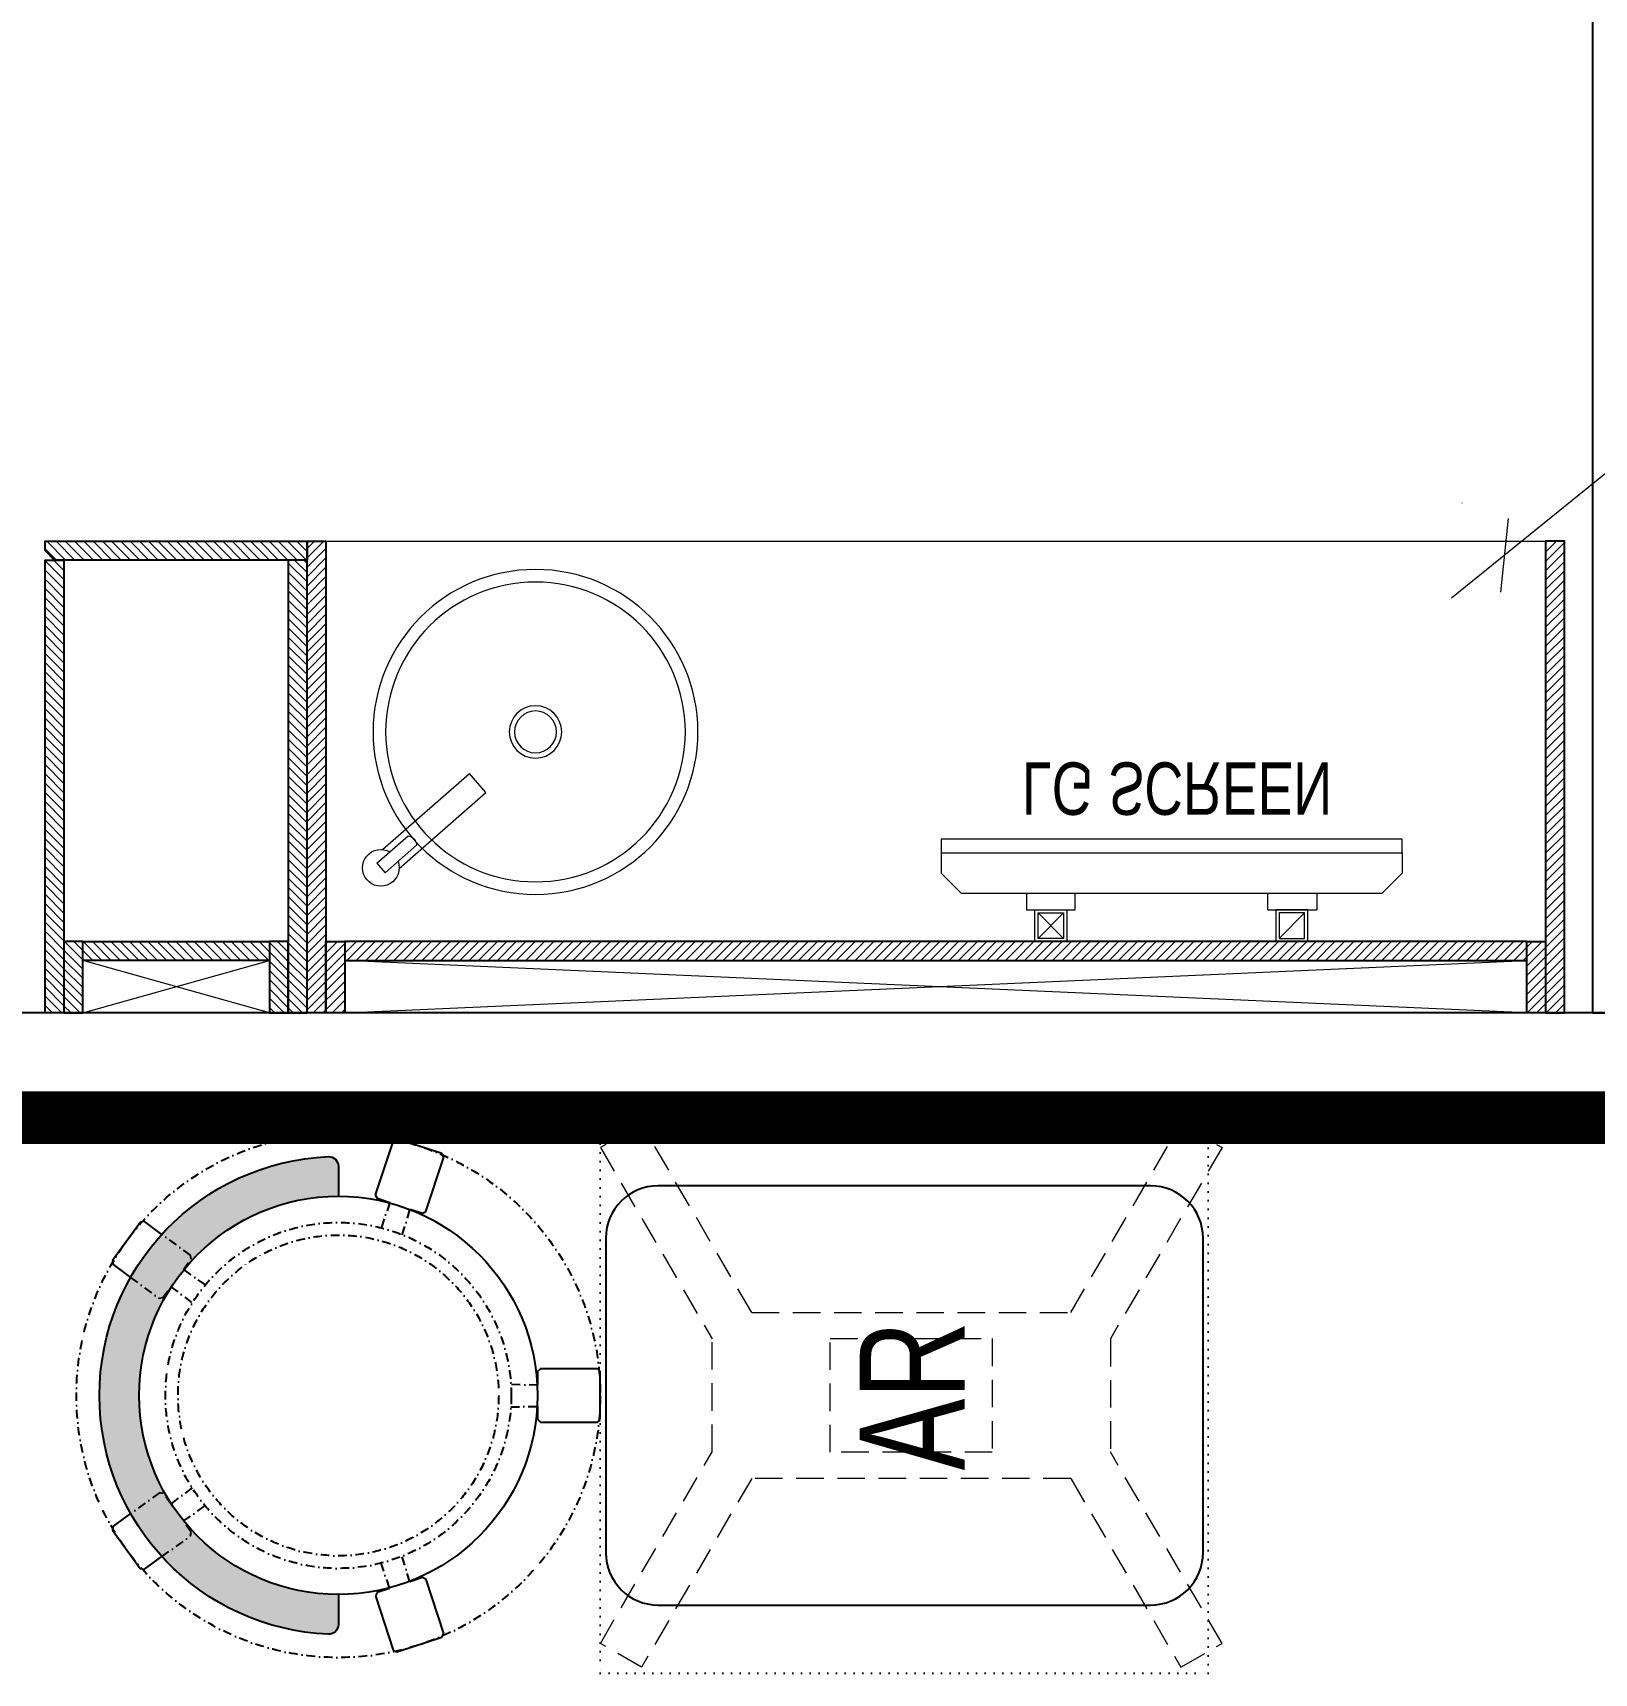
# Model space of a CAD drawing. Header units: feet. Extents: x 10126720 to 10134877, y -6288511 to -6263583.
# Drawn here: x 10129894 to 10131384, y -6272986 to -6271420 of the extents above; entities that cross this region are included whole.
import ezdxf

# ---------------------------------------------------------------- set-up
doc = ezdxf.new("R2010")
doc.units = ezdxf.units.FT
doc.header["$LTSCALE"] = 33
doc.header["$MEASUREMENT"] = 0
doc.header["$PDMODE"] = 3
doc.header["$PDSIZE"] = -1
for name, pattern in [('ACAD_ISO03W100', [30, 12, -18]), ('DASHDOT2', [0.5, 0.25, -0.125, 0, -0.125]), ('DOT', [0.25, 0, -0.25]), ('DOT2', [0.125, 0, -0.125]), ('HIDDEN2', [4.7624999999999975, 3.174999999999998, -1.587499999999999])]:
    doc.linetypes.add(name, pattern=pattern)
for name, color, linetype, lineweight in [('Floor-Unit', 1, 'Continuous', 13), ('HATCH', 9, 'Continuous', 9), ('LENS-DIM', 252, 'Continuous', 5), ('LENS-PARTITION', 21, 'Continuous', 25), ('LENS-TEXT', 31, 'Continuous', 5), ('LK-FF&E FLOOR', 1, 'Continuous', 9), ('LK-FF&E WALL', 1, 'Continuous', 9), ('LK-FLUTTED FINISH', 20, 'Continuous', 30), ('LK-IT', 3, 'Continuous', 18), ('LN-ELEVATION-1', 81, 'Continuous', 25), ('LN-ELEVATION-2', 103, 'Continuous', 20), ('LN-ELEVATION-3', 125, 'Continuous', 18), ('LN-ELEVATION-4', 145, 'Continuous', 13), ('LN-HATCH', 251, 'Continuous', 0), ('TV', 92, 'Continuous', 18)]:
    doc.layers.add(name, color=color, linetype=linetype, lineweight=lineweight)
doc.styles.add('LK TXT', font='GILC____.TTF', dxfattribs={"height": 100})
doc.styles.get("Standard").update_dxf_attribs({"font": 'GILC____.TTF'})
doc.dimstyles.new('100MM', dxfattribs={"dimtxt": 100, "dimasz": 50, "dimexe": 65, "dimexo": 65, "dimtad": 1, "dimdec": 0, "dimtxsty": 'Standard', "dimblk": 'OBLIQUE', "dimcen": 2.5, "dimdle": 65, "dimclrd": 256, "dimclre": 256, "dimclrt": 1, "dimadec": 0, "dimazin": 0, "dimtfac": 1, "dimtdec": 0, "dimtmove": 1, "dimatfit": 3, "dimfxl": 1, "dimlwd": -1, "dimlwe": -1, "dimarcsym": 0})
pattern_1 = [(44.99999999999998, (35858.5, -100655.3575484328), (-4.419417382415918, 4.419417382415923), [])]

# ---------------------------------------------------------------- blocks, each defined once
blk = doc.blocks.new('rtf')
at = {"color": 0, "linetype": 'ByBlock', "lineweight": -2}
for p, q in [((16412.5253540573, -172798.8148984113), (16452.40026456733, -172798.8148984113)), ((16412.5253540573, -172810.8148984113), (16412.5253540573, -172798.8148984113)), ((16425.26329468148, -172793.1007600746), (16535.26329468148, -172793.1007600746)), ((16535.26329468148, -172793.1007600746), (16535.26329468148, -172817.1007600746)), ((16412.5253540573, -172810.8148984113), (16452.40026456733, -172810.8148984113)), ((16425.26329468148, -172817.1007600746), (16535.26329468148, -172817.1007600746))]:
    blk.add_line(p, q, dxfattribs=at)
for centre, radius, start, end in [((16412.5253540573, -172805.1007600746), 17.5, 21.05058810897431, 340.9421780194656), ((16444.53660690578, -172804.8148984114), 9.891264419597851, 322.656233941354, 37.34376605891414)]:
    blk.add_arc(centre, radius, start, end, dxfattribs=at)
blk = doc.blocks.new('dsg')
at = {"color": 0, "linetype": 'ByBlock', "lineweight": -2}
for radius in [155, 143, 25, 20]:
    blk.add_circle((11491.5035008227, -171102.5847399924), radius, dxfattribs=at)
blk.add_blockref('rtf', (-5117.472106590168, 1702.9323767405), dxfattribs=at)
blk = doc.blocks.new('CLINIC - CABINET SINK')
at = {"layer": 'LN-HATCH', "ltscale": 0.5}
h = blk.add_hatch(dxfattribs=at)
h.set_pattern_fill('ANSI31', color=256, scale=2)
h.set_pattern_definition([(45, (4052861.500382861, 1708016.355767586), (-4.490128060534575, 4.490128060534575), [])])
h.paths.add_polyline_path([(-563.359543572413, 156.9999999999999), (564.640456427587, 156.9999999999999), (564.640456427587, 174.9999999999999), (-563.359543572413, 174.9999999999999)])
h.paths.add_polyline_path([(582.6404564275867, 225), (600.6404564275867, 225), (600.6404564275867, -225), (582.6404564275867, -225)])
h.paths.add_polyline_path([(564.640456427587, 225), (582.6404564275867, 225), (582.6404564275867, 156.9999999999999), (564.640456427587, 156.9999999999999)])
h.paths.add_polyline_path([(-581.359543572413, 225), (-599.359543572413, 225), (-599.359543572413, -225), (-581.359543572413, -225)])
h.paths.add_polyline_path([(-581.359543572413, 225), (-563.359543572413, 225), (-563.359543572413, 156.9999999999999), (-581.359543572413, 156.9999999999999)])
at = {"layer": 'LN-ELEVATION-1', "ltscale": 0.5}
for points in [[(-581.359543572413, 225), (-599.359543572413, 225), (-599.359543572413, -225), (-581.359543572413, -225)], [(-581.359543572413, 225), (-563.359543572413, 225), (-563.359543572413, 156.9999999999999), (-581.359543572413, 156.9999999999999)], [(564.640456427587, 225), (582.6404564275867, 225), (582.6404564275867, 156.9999999999999), (564.640456427587, 156.9999999999999)], [(582.6404564275867, 225), (600.6404564275867, 225), (600.6404564275867, -225), (582.6404564275867, -225)], [(-563.359543572413, 156.9999999999999), (564.640456427587, 156.9999999999999), (564.640456427587, 174.9999999999999), (-563.359543572413, 174.9999999999999)]]:
    blk.add_lwpolyline(points, close=True, dxfattribs=at)
at = {"layer": 'LN-ELEVATION-2', "ltscale": 0.5}
blk.add_line((582.6404564275867, -225), (-581.359543572413, -225), dxfattribs=at)
at = {"layer": 'LN-HATCH', "ltscale": 0.5}
for p, q in [((564.640456427587, 225), (-563.359543572413, 174.9999999999999)), ((-563.359543572413, 225), (564.640456427587, 174.9999999999999))]:
    blk.add_line(p, q, dxfattribs=at)
at = {"layer": 'LN-ELEVATION-3', "xscale": -1, "rotation": 41.1558274151866}
blk.add_blockref('dsg', (-103569.3304926871, 136346.6509754679), dxfattribs=at)
blk = doc.blocks.new('CLINIC SCREEN')
at = {"layer": 'TV'}
for p, q in [((-103.1090284836336, 42.85441964946222), (-127.4114311772946, 18.55201695591665)), ((-127.4114311772946, 42.85441964946222), (-103.1090284836336, 18.55201695591665)), ((102.7052824410566, 42.85441964946222), (127.007685134602, 18.55201695591665))]:
    blk.add_line(p, q, dxfattribs=at)
at = {"layer": 'TV', "ltscale": 12}
for p, q in [((-220.0000000000082, -19.41163062257681), (-200.5883693773149, 0)), ((200.5883693773149, 0), (-200.5883693773149, 0)), ((-138.5315413423604, 0), (-138.5315413423604, 15.514207008644)), ((-138.5315413423604, 15.514207008644), (-91.98892031613741, 15.514207008644)), ((-91.98892031613741, 15.514207008644), (-91.98892031613741, 0)), ((91.98892031610741, 15.514207008644), (91.98892031610741, 0)), ((91.98892031610741, 15.514207008644), (138.5315413423595, 15.514207008644)), ((138.5315413423595, 0), (138.5315413423595, 15.514207008644)), ((219.9999999999918, -19.41163062257681), (200.5883693773149, 0)), ((-220.0000000000082, -38.82326124538668), (-220.0000000000082, -19.41163062257681)), ((219.9999999999918, -38.82326124538668), (219.9999999999918, -19.41163062257681))]:
    blk.add_line(p, q, dxfattribs=at)
at = {"layer": 'TV'}
for points in [[(-130.4492315140169, 15.51421661919448), (-100.0712281470269, 15.51421661919448), (-100.0712281470269, 45.89221998606814), (-130.4492315140169, 45.89221998606814)], [(-127.4114311772946, 18.55201695591665), (-103.1090284836336, 18.55201695591665), (-103.1090284836336, 42.85441964946222), (-127.4114311772946, 42.85441964946222)], [(130.0454854713243, 15.51421661919448), (99.66748210433435, 15.51421661919448), (99.66748210433435, 45.89221998606814), (130.0454854713243, 45.89221998606814)], [(127.007685134602, 18.55201695591665), (102.7052824410566, 18.55201695591665), (102.7052824410566, 42.85441964946222), (127.007685134602, 42.85441964946222)]]:
    blk.add_lwpolyline(points, close=True, dxfattribs=at)
at = {"layer": 'TV', "ltscale": 12}
blk.add_lwpolyline([(-220.0000000000082, -51.71278328332107), (-220.0000000000082, -38.82326124538668), (219.9999999999918, -38.82326124538668), (219.9999999999918, -51.71278328332107)], close=True, dxfattribs=at)
at = {"layer": 'Floor-Unit', "color": 0, "ltscale": 2, "insert": (5.199680584678389, -100.4085774972336), "char_height": 50, "attachment_point": 5}
blk.add_mtext_dynamic_manual_height_columns('LG SCREEN', width=466.4796511627907, gutter_width=12.5, heights=[0], dxfattribs=at)
blk = doc.blocks.new('CLINIC - MOP CLOSET')
at = {"layer": 'LN-HATCH', "ltscale": 0.5}
h = blk.add_hatch(dxfattribs=at)
h.set_pattern_fill('ANSI31', color=256, scale=50, angle=360)
h.set_pattern_definition(pattern_1)
h.paths.add_polyline_path([(-106.3595435724128, 216), (-124.3595435724128, 216), (-124.3595435724128, -216), (-106.3595435724128, -216)])
h = blk.add_hatch(dxfattribs=at)
h.set_pattern_fill('ANSI31', color=256, scale=50, angle=360)
h.set_pattern_definition(pattern_1)
h.paths.add_polyline_path([(-106.3595435724128, 216), (-88.35954357241282, 216), (-88.35954357241282, 148), (-106.3595435724128, 148)])
h = blk.add_hatch(dxfattribs=at)
h.set_pattern_fill('ANSI31', color=256, scale=50, angle=360)
h.set_pattern_definition(pattern_1)
h.paths.add_polyline_path([(89.64045642758717, 216), (107.6404564275872, 216), (107.6404564275872, 148), (89.64045642758717, 148)])
h = blk.add_hatch(dxfattribs=at)
h.set_pattern_fill('ANSI31', color=256, scale=50, angle=360)
h.set_pattern_definition(pattern_1)
h.paths.add_polyline_path([(107.6404564275872, 216), (125.6404564275872, 216), (125.6404564275872, -216), (107.6404564275872, -216)])
h = blk.add_hatch(dxfattribs=at)
h.set_pattern_fill('ANSI31', color=256, scale=50, angle=360)
h.set_pattern_definition(pattern_1)
h.paths.add_polyline_path([(-88.35954357241282, 148), (89.64045642758717, 148), (89.64045642758717, 166), (-88.35954357241282, 166)])
h = blk.add_hatch(dxfattribs=at)
h.set_pattern_fill('ANSI31', color=256, scale=50, angle=360)
h.set_pattern_definition([(44.99999999999998, (35894.5, -101037.3575484328), (-4.419417382415918, 4.419417382415923), [])])
h.paths.add_polyline_path([(-115.3595435724055, -216), (-124.3595435724128, -225), (-124.3595435724128, -234), (125.6404564275872, -234), (125.6404564275872, -216)])
at = {"layer": 'LN-ELEVATION-1', "ltscale": 0.5}
for points in [[(-106.3595435724128, 216), (-124.3595435724128, 216), (-124.3595435724128, -216), (-106.3595435724128, -216)], [(-106.3595435724128, 216), (-88.35954357241282, 216), (-88.35954357241282, 148), (-106.3595435724128, 148)], [(89.64045642758717, 216), (107.6404564275872, 216), (107.6404564275872, 148), (89.64045642758717, 148)], [(107.6404564275872, 216), (125.6404564275872, 216), (125.6404564275872, -216), (107.6404564275872, -216)], [(-88.35954357241282, 148), (89.64045642758717, 148), (89.64045642758717, 166), (-88.35954357241282, 166)], [(-124.3595435724128, -225), (-124.3595435724128, -234), (125.6404564275872, -234), (125.6404564275872, -216), (-115.3595435724128, -216)]]:
    blk.add_lwpolyline(points, close=True, dxfattribs=at)
at = {"layer": 'LN-HATCH', "ltscale": 0.5}
for p, q in [((89.64045642758717, 216), (-88.35954357241282, 166)), ((-88.35954357241282, 216), (89.64045642758717, 166))]:
    blk.add_line(p, q, dxfattribs=at)
blk = doc.blocks.new('AR')
at = {"layer": 'LN-ELEVATION-2', "linetype": 'DOT', "lineweight": 25}
blk.add_lwpolyline([(0, 13.41378593863919), (530, 13.41378593863919), (530, 593.4137859386392), (0, 593.4137859386392)], close=True, dxfattribs=at)
at = {"layer": 'LN-ELEVATION-2', "lineweight": 25}
blk.add_lwpolyline([(465, 68.22063546301797), (465, 538.2206354630179, 0.4142135623730951), (415, 588.2206354630177), (115, 588.2206354630177, 0.4142135623730951), (65, 538.2206354630179), (65, 68.22063546301797, 0.4142135623730951), (115, 18.22063546301797), (415, 18.22063546301797, 0.4142135623730951)], format="xyb", close=True, dxfattribs=at)
at = {"layer": 'LN-ELEVATION-4', "linetype": 'HIDDEN2', "ltscale": 0.25}
for points in [[(185.8456009030342, 448.8780772723258), (5.888936847448348, 554.0078910568263), (28.48512306064368, 593.350836840691), (211.0874861851335, 486.6754184374586)], [(344.154399111867, 448.8780772762837), (524.1110631600021, 554.0078910947777), (501.5148769393563, 593.3508368753828), (318.9125138223171, 486.6754184374586)], [(211.0874861851335, 486.6754184376913), (318.9125138223171, 486.6754184376913)], [(185.8456009030342, 144.472759603057), (185.8456009030342, 448.8780772723258)], [(344.154399111867, 448.8780772762837), (344.154399111867, 144.4727595990989)], [(185.8456009030342, 144.472759603057), (5.888936847448348, 39.34294581855647), (28.48512306064368, 3.46917659e-08), (211.0874861851335, 106.6754184379242)], [(344.154399111867, 144.4727595990989), (524.1110631600021, 39.34294578060508), (501.5148769393563, 0), (318.9125138223171, 106.6754184379242)], [(318.9125138223171, 106.6754184376914), (211.0874861851335, 106.6754184376914)]]:
    blk.add_lwpolyline(points, dxfattribs=at)
blk.add_lwpolyline([(210.8456009030342, 373.9866790841333), (319.154399111867, 373.9866790841333), (319.154399111867, 219.3641577917151), (210.8456009030342, 219.3641577917151)], close=True, dxfattribs=at)
blk = doc.blocks.new('DR STOOL')
at = {"layer": 'HATCH'}
h = blk.add_hatch(dxfattribs=at)
h.set_pattern_fill('ANSI36', color=250, angle=-90.00000000000001)
h.set_pattern_definition([(315, (-227.8099174643867, 917.3997257252777), (6.173926083235043, -1.683798022700468), [7.9375, -1.587499999999999, 0, -1.587499999999999])])
edge = h.paths.add_edge_path()
edge.add_line((-190.0000000041909, 4.511094e-10), (-218.6899174675346, 4.511094e-10))
edge.add_arc((-218.6899174670689, 9.120000000388245), 9.119999999940092, 177.6119845363388, 269.9999999996136, ccw=False)
edge.add_arc((-1.8626451e-09, 3.565219e-10), 228.000000002257, 2.3880154632688004, 177.6119845367313, ccw=False)
edge.add_arc((218.6899174633436, 9.120000000497384), 9.120000000051716, -90.00000000034493, 2.3880154629299, ccw=False)
edge.add_line((218.6899174633436, 4.511094e-10), (190, 4.511094e-10))
edge.add_arc((-1.8626451e-09, 4.511094e-10), 190.000000001979, -1.27e-14, 180)
at = {"layer": 'LN-ELEVATION-1', "color": 1, "ltscale": 100}
for p, q in [((-128.6221585394814, 215.4841044476634), (-165.2704676063731, 189.0243927398114)), ((-124.7228340068832, 214.8545704018979), (-128.6221585394814, 215.4841044476634)), ((-112.6981821293011, 198.1996966340157), (-124.7228340068832, 214.8545704018979)), ((124.7553772013634, 214.9803744515593), (112.5488144652918, 198.2845540212292)), ((128.7014972954057, 215.5933048763618), (124.7553772013634, 214.9803744515593)), ((128.7014972954057, 215.5933048763618), (124.7553772013634, 214.9803744515593)), ((165.1911288509145, 188.915192311113), (128.7014972954057, 215.5933048763618)), ((165.1911288509145, 188.915192311113), (128.7014972954057, 215.5933048763618)), ((-165.2704676063731, 189.0243927398114), (-165.9069543029182, 185.0820035930228)), ((165.7973639420234, 185.0121775862135), (165.1911288509145, 188.915192311113)), ((165.7973639420234, 185.0121775862135), (165.1911288509145, 188.915192311113)), ((-165.9069543029182, 185.0820035930228), (-153.8003208162263, 168.3135803133482)), ((153.6734594982117, 168.4294150282658), (165.7973639420234, 185.0121775862135)), ((-191.2928382232785, -35.45407700946089), (-242.9550312487409, -52.24013893969095)), ((-187.9259491492994, -37.1695928365807), (-191.2928382232785, -35.45407700946089)), ((-184.1424400564283, -48.81403796559607), (-187.9259491492994, -37.1695928365807)), ((188.0651108901948, -36.96233201187715), (184.0504167033359, -49.19388854173303)), ((191.3981811110861, -35.27656588272658), (188.0651108901948, -36.96233201187715)), ((243.0100176925771, -52.21682526778022), (191.3981811110861, -35.27656588272658)), ((-242.9550312487409, -52.24013893969095), (-244.7482102331705, -55.75945052818861)), ((-244.7482102331705, -55.75945052818861), (-230.7800458371639, -98.74904560100549)), ((230.715890809428, -98.7280946081737), (244.8123673382215, -55.78040257930116)), ((244.8123673382215, -55.78040257930116), (243.0100176925771, -52.21682526778022)), ((-173.8639617776498, -80.4479453730819), (-177.8421125086024, -68.2044548037811)), ((177.6922140880488, -68.56540505095472), (173.8739495249465, -80.1985000452405)), ((-227.2218665438704, -100.5620286722478), (-175.5596735184081, -83.7759667420105)), ((-175.5596735184081, -83.7759667420105), (-173.8639617776498, -80.4479453730819)), ((173.8739495249465, -80.1985000452405), (175.5794035866856, -83.5704969359358)), ((175.5794035866856, -83.5704969359358), (227.1912401677109, -100.5107563209894)), ((-230.7800458371639, -98.74904560100549), (-227.2218665438704, -100.5620286722478)), ((227.1912401677109, -100.5107563209894), (230.715890809428, -98.7280946081737)), ((-22.72193054761737, -190.2142363802995), (-25.39390889601782, -192.886214728569)), ((-25.39390889601782, -192.886214728569), (-25.39390889601782, -247.2070584567482)), ((-10.47823652112856, -190.2142363802995), (-22.72193054761737, -190.2142363802995)), ((22.78362171910703, -190.2142363802995), (9.910054048988968, -190.2142363802995)), ((25.42475448176265, -192.8553691428751), (22.78362171910703, -190.2142363802995)), ((25.42475448176265, -247.1762128710543), (25.42475448176265, -192.8553691428751)), ((-25.39390889601782, -247.2070584567482), (-22.60096735274419, -250)), ((-22.60096735274419, -250), (22.60096735274419, -250)), ((22.60096735274419, -250), (25.42475448176265, -247.1762128710543))]:
    blk.add_line(p, q, dxfattribs=at)
at = {"layer": 'LN-ELEVATION-1', "linetype": 'DASHDOT2'}
for p, q in [((-92.92521573789418, 170.8129362839827), (-112.6981821293011, 198.1996966340157)), ((112.5488144652918, 198.2845540212292), (92.69529851106927, 171.1294289919315)), ((-153.8003208162263, 168.3135803133482), (-134.1093360339291, 141.0403694751003)), ((-103.4542870586738, 159.9154408004979), (-93.52748446213081, 167.0824927485227)), ((-88.15393704269081, 139.4771787207864), (-103.4542870586738, 159.9154408004979)), ((-93.52748446213081, 167.0824927485227), (-92.92521573789418, 170.8129362839827)), ((103.6608748426661, 159.8406005539291), (88.19885099539533, 139.4487815762331)), ((92.69529851106927, 171.1294289919315), (93.26858203159645, 167.4385604566923)), ((93.26858203159645, 167.4385604566923), (103.6608748426661, 159.8406005539291)), ((133.7372852512635, 141.1612321265929), (153.6734594982117, 168.4294150282658)), ((-134.1093360339291, 141.0403694751003), (-130.4219571123831, 140.4450534014686)), ((-130.4219571123831, 140.4450534014686), (-119.9844727469608, 147.9808124662595)), ((-119.9844727469608, 147.9808124662595), (-105.3687285655178, 126.9741353208374)), ((105.4096150295809, 126.94019481352), (120.1194891873747, 147.8074627162714)), ((120.1194891873747, 147.8074627162714), (130.0033113472163, 140.5812532722048)), ((130.0033113472163, 140.5812532722048), (133.7372852512635, 141.1612321265929)), ((-159.954806596972, -40.49024384317454), (-184.1424400564283, -48.81403796559607)), ((184.0504167033359, -49.19388854173303), (159.8786162491887, -40.79004861696012)), ((-177.8421125086024, -68.2044548037811), (-153.4148110738024, -60.73628028803068)), ((153.3006618716754, -61.02382378749462), (177.6922140880488, -68.56540505095472)), ((-10.92024635523557, -164.6382343793375), (-10.47823652112856, -190.2142363802995)), ((9.910054048988968, -190.2142363802995), (10.35584833659231, -164.674698740353))]:
    blk.add_line(p, q, dxfattribs=at)
at = {"layer": 'LN-ELEVATION-1', "color": 1, "ltscale": 100}
blk.add_lwpolyline([(-190.0000000023283, 0), (-218.6899174656719, 0, -0.4264743413925903), (-227.8019973598421, 9.5, -0.959166304662544), (227.8019973593764, 9.5, -0.4264743413925903), (218.6899174647406, 0), (190.0000000013969, 0)], format="xyb", dxfattribs=at)
at = {"layer": 'LN-ELEVATION-1', "linetype": 'DASHDOT2'}
for radius in [250, 165, 153]:
    blk.add_circle((0, 0), radius, dxfattribs=at)
at = {"layer": 'LN-ELEVATION-1', "color": 1, "ltscale": 100}
blk.add_circle((0, 0), 190, dxfattribs=at)
blk = doc.blocks.new('_Oblique')
at = {"color": 0, "lineweight": -2}
blk.add_line((-0.5, -0.5), (0.5, 0.5), dxfattribs=at)
blk = doc.blocks.new('*D52')
at = {"layer": 'Defpoints', "color": 0}
for p in [(10132173.72573334, -6271210.794426333), (10131298.20114307, -6271919.083162154), (10131298.80847267, -6271919.832576196)]:
    blk.add_point(p, dxfattribs=at)
at = {"layer": 'LENS-DIM'}
blk.add_line((10132223.61752782, -6271169.120221903), (10131247.702019, -6271960.007952542), dxfattribs=at)
at = {"layer": 'LENS-DIM', "linetype": 'DOT2'}
for p, q in [((10132132.80094295, -6271160.295302262), (10132132.19361336, -6271159.545888223)), ((10131257.88368228, -6271869.333452125), (10131257.27635269, -6271868.584038085))]:
    blk.add_line(p, q, dxfattribs=at)
at = {"layer": 'LENS-DIM', "xscale": 50, "yscale": 50, "zscale": 50}
for p, rotation in [((10132173.11840375, -6271210.045012292), 39.02151418358419), ((10131298.20114307, -6271919.083162154), 219.0215141835841)]:
    blk.add_blockref('_Oblique', p, dxfattribs=dict(at, rotation=rotation))
at = {"layer": 'LENS-DIM', "color": 1, "insert": (10131703.07642901, -6271524.357886139), "char_height": 100, "attachment_point": 5, "rotation": 39.02151418358416}
blk.add_mtext('1126', dxfattribs=at)

msp = doc.modelspace()

# ---------------------------------------------------------------- linework, layer by layer
at = {"layer": 'LENS-PARTITION'}
for points in [[(10131482.50172503, -6270155.500000001), (10131382.50172503, -6270155.500000001), (10131382.50172503, -6272355.499999999), (10131482.50172503, -6272355.499999999)], [(10133032.50172503, -6272455.500000005), (10133032.50172503, -6272355.500000003), (10129782.15305656, -6272355.499999997), (10129782.15305656, -6272455.499999999)]]:
    msp.add_lwpolyline(points, close=True, dxfattribs=at)
at = {"layer": 'LK-FLUTTED FINISH', "linetype": 'ACAD_ISO03W100', "ltscale": 0.05, "const_width": 50}
msp.add_lwpolyline([(10133782.50172503, -6272455.499999999), (10127622.50172503, -6272455.499999999)], dxfattribs=at)

# ---------------------------------------------------------------- block references
at = {"layer": 'LK-FF&E FLOOR', "rotation": 90}
for name, p in [('AR', (10131028.91378593, -6272985.5)), ('DR STOOL', (10130185.5, -6272720.500000001))]:
    msp.add_blockref(name, p, dxfattribs=at)
at = {"layer": 'LK-FF&E WALL', "rotation": 180}
msp.add_blockref('CLINIC - CABINET SINK', (10130756.29351299, -6272130.499999997), dxfattribs=at)
at = {"layer": 'LK-FF&E WALL', "xscale": -1, "rotation": 180}
msp.add_blockref('CLINIC - MOP CLOSET', (10130030.01260013, -6272139.499999997), dxfattribs=at)
at = {"layer": 'LK-IT', "xscale": -1, "rotation": 180}
msp.add_blockref('CLINIC SCREEN', (10130980.65305656, -6272241.607780022), dxfattribs=at)

# ---------------------------------------------------------------- texts
at = {"layer": 'LENS-TEXT', "color": 0, "linetype": 'Continuous', "ltscale": 3, "insert": (10130733.10665386, -6272720.792173601), "char_height": 100, "attachment_point": 5, "rotation": 89.99999999999999, "style": 'LK TXT'}
msp.add_mtext_dynamic_manual_height_columns('AR', width=237.4408088319178, gutter_width=12.5, heights=[0], dxfattribs=at)

# ---------------------------------------------------------------- dimensions: what is measured, and where the dimension line sits
at = {"layer": 'LENS-DIM', "color": 2}
dim = msp.add_aligned_dim(p1=(10132173.72573334, -6271210.79442633), p2=(10131298.80847267, -6271919.832576195), distance=-0.9646090654623825, dimstyle='100MM', dxfattribs=at)
dim.commit()
dim.dimension.update_dxf_attribs({"geometry": '*D52', "text_midpoint": (10131703.07642901, -6271524.357886139)})

doc.saveas('drawing.dxf')
